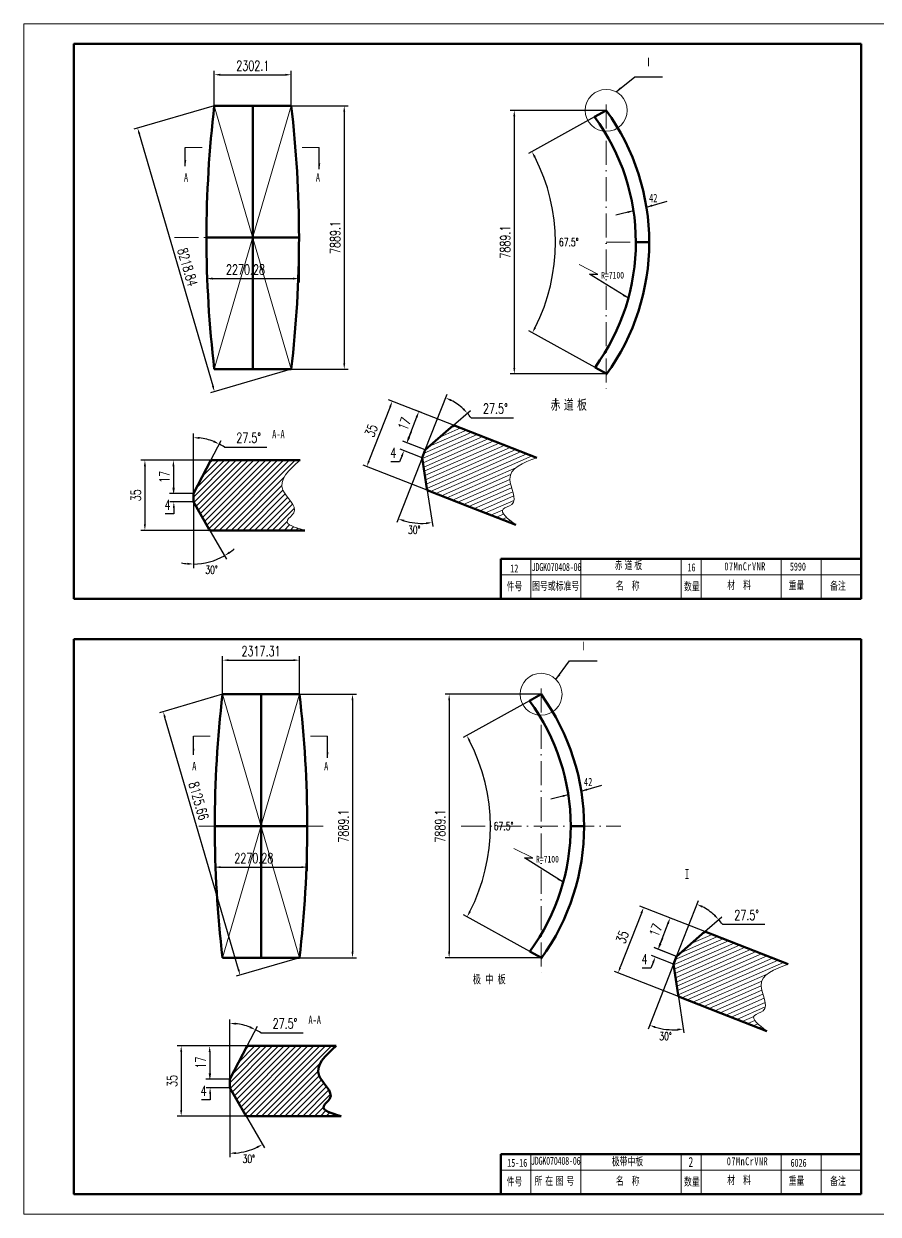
# Model space of a CAD drawing. Header units: inches. Extents: x 0 to 1540, y 0 to 594.
# Drawn here: x 0 to 426, y 0 to 594 of the extents above; entities that cross this region are included whole.
import ezdxf

# ---------------------------------------------------------------- set-up
doc = ezdxf.new("R2010")
doc.units = ezdxf.units.IN
doc.header["$MEASUREMENT"] = 0
doc.linetypes.add('ACAD_ISO10W100', pattern=[18, 12, -3, 0, -3])
doc.layers.get('0').update_dxf_attribs({"lineweight": 18})
doc.layers.get('Defpoints').update_dxf_attribs({"lineweight": 18})
for name, color, linetype, lineweight in [('图层1', 170, 'Continuous', 50), ('图层2', 80, 'ACAD_ISO10W100', 18), ('图层3', 240, 'Continuous', 18), ('文字', 7, 'Continuous', 18), ('轮廓线', 170, 'Continuous', 50)]:
    doc.layers.add(name, color=color, linetype=linetype, lineweight=lineweight)
doc.styles.get("Standard").update_dxf_attribs({"font": 'txt.shx', "width": 0.7, "height": 5, "bigfont": 'gbcbig.shx'})
doc.styles.add('技术说明', font='txt.shx', dxfattribs={"width": 0.7, "height": 5, "bigfont": 'gbcbig.shx'})
doc.styles.add('技术说明文字', font='txt.shx', dxfattribs={"width": 0.7, "height": 4})
doc.dimstyles.new('副本 ISO-25', dxfattribs={"dimtxt": 4, "dimasz": 3, "dimexe": 2, "dimexo": 0, "dimgap": 1, "dimtad": 2, "dimtih": 1, "dimtoh": 1, "dimdsep": 46, "dimtxsty": '技术说明文字', "dimcen": 0, "dimadec": 0, "dimazin": 0, "dimtfac": 1, "dimtmove": 0, "dimatfit": 3, "dimfxl": 0, "dimarcsym": 0})
doc.dimstyles.new('副本 Standard', dxfattribs={"dimtxt": 4, "dimasz": 3, "dimexe": 2, "dimexo": 0, "dimgap": 2, "dimtad": 1, "dimtoh": 1, "dimdec": 0, "dimzin": 0, "dimdsep": 46, "dimtxsty": 'Standard', "dimcen": 0, "dimadec": 0, "dimazin": 0, "dimtfac": 1, "dimtdec": 0, "dimtofl": 0, "dimtmove": 0, "dimatfit": 3, "dimfxl": 0, "dimtolj": 1, "dimtzin": 0, "dimarcsym": 0})

# ---------------------------------------------------------------- blocks, each defined once
blk = doc.blocks.new('*D1')
at = {"color": 0, "lineweight": -2}
for p, q in [((95.1, 553.12), (95.1, 570.59)), ((133.47, 553.12), (133.47, 570.59)), ((98.1, 568.59), (130.47, 568.59))]:
    blk.add_line(p, q, dxfattribs=at)
at = {"color": 0}
for points in [[(98.1, 569.09), (98.1, 568.09), (95.1, 568.59)], [(130.47, 569.09), (130.47, 568.09), (133.47, 568.59)]]:
    blk.add_solid(points, dxfattribs=at)
at = {"layer": 'Defpoints', "color": 0}
for p in [(133.47, 568.59), (95.1, 553.12), (133.47, 553.12)]:
    blk.add_point(p, dxfattribs=at)
at = {"color": 0, "insert": (114.28, 573.09), "char_height": 5, "attachment_point": 5}
blk.add_mtext('\\A1;2302.1', dxfattribs=at)
blk = doc.blocks.new('*D2')
at = {"color": 0, "lineweight": -2}
for p, q in [((91.2, 487.37), (91.2, 464.86)), ((137.37, 487.37), (137.37, 464.86)), ((94.2, 466.86), (134.37, 466.86))]:
    blk.add_line(p, q, dxfattribs=at)
at = {"color": 0}
for points in [[(94.2, 467.36), (94.2, 466.36), (91.2, 466.86)], [(134.37, 467.36), (134.37, 466.36), (137.37, 466.86)]]:
    blk.add_solid(points, dxfattribs=at)
at = {"layer": 'Defpoints', "color": 0}
for p in [(91.2, 487.37), (137.37, 487.37), (137.37, 466.86)]:
    blk.add_point(p, dxfattribs=at)
at = {"color": 0, "insert": (110.68, 471.36), "char_height": 5, "attachment_point": 5}
blk.add_mtext('\\A1;2270.28', dxfattribs=at)
blk = doc.blocks.new('*D3')
at = {"color": 0, "lineweight": -2}
for p, q in [((133.47, 553.12), (161.95, 553.12)), ((159.95, 550.12), (159.95, 424.63)), ((133.47, 421.63), (161.95, 421.63))]:
    blk.add_line(p, q, dxfattribs=at)
at = {"color": 0}
for points in [[(159.45, 550.12), (160.45, 550.12), (159.95, 553.12)], [(159.45, 424.63), (160.45, 424.63), (159.95, 421.63)]]:
    blk.add_solid(points, dxfattribs=at)
at = {"layer": 'Defpoints', "color": 0}
for p in [(133.47, 553.12), (133.47, 421.63), (159.95, 421.63)]:
    blk.add_point(p, dxfattribs=at)
at = {"color": 0, "insert": (155.45, 487.37), "char_height": 5, "attachment_point": 5, "rotation": 90}
blk.add_mtext('\\A1;7889.1', dxfattribs=at)
blk = doc.blocks.new('*D4')
at = {"color": 0, "lineweight": -2}
for p, q in [((95.1, 553.12), (54.89, 541.38)), ((57.65, 539.06), (94.34, 413.34)), ((133.47, 421.63), (93.26, 409.9))]:
    blk.add_line(p, q, dxfattribs=at)
at = {"color": 0}
for points in [[(58.13, 539.2), (57.17, 538.92), (56.81, 541.94)], [(94.82, 413.48), (93.86, 413.2), (95.18, 410.46)]]:
    blk.add_solid(points, dxfattribs=at)
at = {"layer": 'Defpoints', "color": 0}
for p in [(95.1, 553.12), (133.47, 421.63), (95.18, 410.46)]:
    blk.add_point(p, dxfattribs=at)
at = {"color": 0, "insert": (81.74, 472.59), "char_height": 5, "attachment_point": 5, "rotation": 286.26765}
blk.add_mtext('\\A1;8218.84', dxfattribs=at)
blk = doc.blocks.new('*D5')
at = {"color": 0, "lineweight": -2}
for p, q in [((284.88, 547.58), (251.87, 529.26)), ((285.12, 422.55), (252.04, 440.74))]:
    blk.add_line(p, q, dxfattribs=at)
blk.add_arc((171.89, 484.85), 93.49, 333.0188, 27.20217, dxfattribs=at)
at = {"color": 0}
for points in [[(254.59, 527.35), (255.48, 527.82), (253.62, 530.23)], [(255.64, 442.2), (254.76, 442.67), (253.8, 439.78)]]:
    blk.add_solid(points, dxfattribs=at)
at = {"layer": 'Defpoints', "color": 0}
for p in [(284.88, 547.58), (290.7, 550.82), (264.08, 469.36), (285.12, 422.55), (290.96, 419.33)]:
    blk.add_point(p, dxfattribs=at)
at = {"color": 0, "insert": (271.98, 485.04), "char_height": 4, "attachment_point": 5, "style": '技术说明文字'}
blk.add_mtext('67.5°', dxfattribs=at)
blk = doc.blocks.new('*D6')
at = {"color": 0, "lineweight": -2}
for p, q in [((290.7, 550.82), (242.82, 550.82)), ((244.82, 547.82), (244.82, 422.33)), ((290.96, 419.33), (242.82, 419.33))]:
    blk.add_line(p, q, dxfattribs=at)
at = {"color": 0}
for points in [[(244.32, 547.82), (245.32, 547.82), (244.82, 550.82)], [(244.32, 422.33), (245.32, 422.33), (244.82, 419.33)]]:
    blk.add_solid(points, dxfattribs=at)
at = {"layer": 'Defpoints', "color": 0}
for p in [(290.7, 550.82), (244.82, 419.33), (290.96, 419.33)]:
    blk.add_point(p, dxfattribs=at)
at = {"color": 0, "insert": (240.32, 485.08), "char_height": 5, "attachment_point": 5, "rotation": 90}
blk.add_mtext('\\A1;7889.1', dxfattribs=at)
blk = doc.blocks.new('*D7')
at = {"color": 0, "lineweight": -2}
for p, q in [((93.32, 376.24), (58.45, 376.24)), ((60.45, 373.24), (60.45, 344.24)), ((92.83, 341.24), (58.45, 341.24))]:
    blk.add_line(p, q, dxfattribs=at)
at = {"color": 0}
for points in [[(59.95, 373.24), (60.95, 373.24), (60.45, 376.24)], [(59.95, 344.24), (60.95, 344.24), (60.45, 341.24)]]:
    blk.add_solid(points, dxfattribs=at)
at = {"layer": 'Defpoints', "color": 0}
for p in [(93.32, 376.24), (60.45, 341.24), (92.83, 341.24)]:
    blk.add_point(p, dxfattribs=at)
at = {"color": 0, "insert": (55.95, 358.74), "char_height": 5, "attachment_point": 5, "rotation": 90}
blk.add_mtext('\\A1;35', dxfattribs=at)
blk = doc.blocks.new('*D8')
at = {"color": 0, "lineweight": -2}
for p, q in [((74.88, 362.57), (74.88, 365.57)), ((84.65, 359.57), (72.88, 359.57)), ((84.65, 355.41), (72.88, 355.41)), ((74.88, 352.41), (74.88, 349.41)), ((74.88, 349.41), (70.54, 349.41))]:
    blk.add_line(p, q, dxfattribs=at)
at = {"color": 0}
for points in [[(74.38, 362.57), (75.38, 362.57), (74.88, 359.57)], [(74.38, 352.41), (75.38, 352.41), (74.88, 355.41)]]:
    blk.add_solid(points, dxfattribs=at)
at = {"layer": 'Defpoints', "color": 0}
for p in [(84.65, 359.57), (74.88, 355.41), (84.65, 355.41)]:
    blk.add_point(p, dxfattribs=at)
at = {"color": 0, "insert": (71.71, 353.91), "char_height": 5, "attachment_point": 5}
blk.add_mtext('\\A1;4', dxfattribs=at)
blk = doc.blocks.new('*D9')
at = {"color": 0, "lineweight": -2}
for p, q in [((76.06, 376.24), (72.67, 376.24)), ((74.67, 373.24), (74.67, 362.57)), ((84.65, 359.57), (72.67, 359.57))]:
    blk.add_line(p, q, dxfattribs=at)
at = {"color": 0}
for points in [[(74.17, 373.24), (75.17, 373.24), (74.67, 376.24)], [(74.17, 362.57), (75.17, 362.57), (74.67, 359.57)]]:
    blk.add_solid(points, dxfattribs=at)
at = {"layer": 'Defpoints', "color": 0}
for p in [(76.06, 376.24), (74.67, 359.57), (84.65, 359.57)]:
    blk.add_point(p, dxfattribs=at)
at = {"color": 0, "insert": (70.17, 367.91), "char_height": 5, "attachment_point": 5, "rotation": 90}
blk.add_mtext('\\A1;17', dxfattribs=at)
blk = doc.blocks.new('*D10')
at = {"color": 0, "lineweight": -2}
for p, q in [((84.65, 359.57), (84.65, 389.49)), ((93.32, 376.24), (98.46, 386.11)), ((100.12, 382.81), (121.33, 382.81))]:
    blk.add_line(p, q, dxfattribs=at)
for start, end in [(68.66138, 83.83862), (56.33862, 62.5)]:
    blk.add_arc((84.65, 359.57), 27.91, start, end, dxfattribs=at)
at = {"color": 0}
for points in [[(87.62, 386.83), (87.67, 387.82), (84.65, 387.49)], [(95.01, 386.03), (94.6, 385.12), (97.54, 384.33)]]:
    blk.add_solid(points, dxfattribs=at)
at = {"layer": 'Defpoints', "color": 0}
for p in [(89.09, 387.13), (93.32, 376.24), (84.65, 359.57), (84.65, 359.57), (84.65, 355.41)]:
    blk.add_point(p, dxfattribs=at)
at = {"color": 0, "insert": (112.23, 387.44), "char_height": 5, "attachment_point": 5}
blk.add_mtext('\\A1;27.5°', dxfattribs=at)
blk = doc.blocks.new('*D12')
at = {"color": 0, "lineweight": -2}
for p, q in [((214.55, 393.71), (182.08, 406.42)), ((182.85, 402.89), (172.28, 375.89)), ((201.34, 361.3), (169.33, 373.82))]:
    blk.add_line(p, q, dxfattribs=at)
at = {"color": 0}
for points in [[(182.38, 403.08), (183.31, 402.71), (183.94, 405.69)], [(171.82, 376.07), (172.75, 375.7), (171.19, 373.09)]]:
    blk.add_solid(points, dxfattribs=at)
at = {"layer": 'Defpoints', "color": 0}
for p in [(214.55, 393.71), (171.19, 373.09), (201.34, 361.3)]:
    blk.add_point(p, dxfattribs=at)
at = {"color": 0, "insert": (173.38, 391.03), "char_height": 5, "attachment_point": 5, "rotation": 68.63534}
blk.add_mtext('\\A1;35', dxfattribs=at)
blk = doc.blocks.new('*D13')
at = {"color": 0, "lineweight": -2}
for p, q in [((192.4, 387.71), (193.49, 390.5)), ((198.88, 377.47), (187.92, 381.76)), ((200.4, 381.35), (189.44, 385.64)), ((187.6, 375.44), (183.27, 375.44)), ((188.69, 378.24), (187.6, 375.44))]:
    blk.add_line(p, q, dxfattribs=at)
at = {"color": 0}
for points in [[(191.93, 387.89), (192.86, 387.52), (191.3, 384.91)], [(188.23, 378.42), (189.16, 378.06), (189.78, 381.03)]]:
    blk.add_solid(points, dxfattribs=at)
at = {"layer": 'Defpoints', "color": 0}
for p in [(189.78, 381.03), (200.4, 381.35), (198.88, 377.47)]:
    blk.add_point(p, dxfattribs=at)
at = {"color": 0, "insert": (184.43, 379.94), "char_height": 5, "attachment_point": 5}
blk.add_mtext('\\A1;4', dxfattribs=at)
blk = doc.blocks.new('*D11')
at = {"color": 0, "lineweight": -2}
for p, q in [((198.47, 400), (195.32, 401.24)), ((196.09, 397.72), (192.2, 387.78)), ((200.4, 381.35), (189.25, 385.72))]:
    blk.add_line(p, q, dxfattribs=at)
at = {"color": 0}
for points in [[(195.62, 397.9), (196.55, 397.53), (197.18, 400.51)], [(191.74, 387.96), (192.67, 387.6), (191.11, 384.99)]]:
    blk.add_solid(points, dxfattribs=at)
at = {"layer": 'Defpoints', "color": 0}
for p in [(198.47, 400), (191.11, 384.99), (200.4, 381.35)]:
    blk.add_point(p, dxfattribs=at)
at = {"color": 0, "insert": (189.95, 394.39), "char_height": 5, "attachment_point": 5, "rotation": 68.63534}
blk.add_mtext('\\A1;17', dxfattribs=at)
blk = doc.blocks.new('*D14')
at = {"color": 0, "lineweight": -2}
for p, q in [((200.4, 381.35), (211.3, 409.21)), ((214.55, 393.71), (222.93, 401.03)), ((223.27, 397.35), (244.49, 397.35))]:
    blk.add_line(p, q, dxfattribs=at)
for start, end in [(47.29672, 62.47396), (34.97396, 41.13534)]:
    blk.add_arc((200.4, 381.35), 27.91, start, end, dxfattribs=at)
at = {"color": 0}
for points in [[(213.09, 405.65), (213.51, 406.56), (210.57, 407.35)], [(219.69, 402.21), (218.97, 401.51), (221.42, 399.71)]]:
    blk.add_solid(points, dxfattribs=at)
at = {"layer": 'Defpoints', "color": 0}
for p in [(214.58, 405.39), (214.55, 393.71), (200.4, 381.35), (200.4, 381.35), (198.88, 377.47)]:
    blk.add_point(p, dxfattribs=at)
at = {"color": 0, "insert": (235.38, 401.99), "char_height": 5, "attachment_point": 5}
blk.add_mtext('\\A1;27.5°', dxfattribs=at)
blk = doc.blocks.new('*D15')
at = {"color": 0, "lineweight": -2}
for p, q in [((198.88, 377.47), (186.23, 345.11)), ((201.21, 362.13), (204.1, 343.12))]:
    blk.add_line(p, q, dxfattribs=at)
blk.add_arc((198.88, 377.47), 32.75, 253.88606, 273.38461, dxfattribs=at)
at = {"color": 0}
for points in [[(189.64, 345.54), (189.96, 346.48), (186.95, 346.97)], [(200.77, 345.28), (200.87, 344.28), (203.8, 345.1)]]:
    blk.add_solid(points, dxfattribs=at)
at = {"layer": 'Defpoints', "color": 0}
for p in [(200.4, 381.35), (198.88, 377.47), (198.88, 377.47), (201.21, 362.13), (192.43, 345.37)]:
    blk.add_point(p, dxfattribs=at)
at = {"color": 0, "insert": (194.87, 341.47), "char_height": 4, "attachment_point": 5, "style": '技术说明文字'}
blk.add_mtext('30°', dxfattribs=at)
blk = doc.blocks.new('*D18')
at = {"color": 0, "lineweight": -2}
for p, q in [((95.32, 193.68), (95.32, 171.17)), ((141.49, 193.68), (141.49, 171.17)), ((98.32, 173.17), (138.49, 173.17))]:
    blk.add_line(p, q, dxfattribs=at)
at = {"color": 0}
for points in [[(98.32, 173.67), (98.32, 172.67), (95.32, 173.17)], [(138.49, 173.67), (138.49, 172.67), (141.49, 173.17)]]:
    blk.add_solid(points, dxfattribs=at)
at = {"layer": 'Defpoints', "color": 0}
for p in [(95.32, 193.68), (141.49, 193.68), (141.49, 173.17)]:
    blk.add_point(p, dxfattribs=at)
at = {"color": 0, "insert": (114.81, 177.67), "char_height": 5, "attachment_point": 5}
blk.add_mtext('\\A1;2270.28', dxfattribs=at)
blk = doc.blocks.new('*D19')
at = {"color": 0, "lineweight": -2}
for p, q in [((137.59, 259.42), (166.07, 259.42)), ((164.07, 256.42), (164.07, 130.94)), ((137.59, 127.94), (166.07, 127.94))]:
    blk.add_line(p, q, dxfattribs=at)
at = {"color": 0}
for points in [[(163.57, 256.42), (164.57, 256.42), (164.07, 259.42)], [(163.57, 130.94), (164.57, 130.94), (164.07, 127.94)]]:
    blk.add_solid(points, dxfattribs=at)
at = {"layer": 'Defpoints', "color": 0}
for p in [(137.59, 259.42), (137.59, 127.94), (164.07, 127.94)]:
    blk.add_point(p, dxfattribs=at)
at = {"color": 0, "insert": (159.57, 193.68), "char_height": 5, "attachment_point": 5, "rotation": 90}
blk.add_mtext('\\A1;7889.1', dxfattribs=at)
blk = doc.blocks.new('*D20')
at = {"color": 0, "lineweight": -2}
for p, q in [((252.36, 256.18), (219.36, 237.86)), ((252.61, 131.15), (219.53, 149.35))]:
    blk.add_line(p, q, dxfattribs=at)
blk.add_arc((139.38, 193.45), 93.49, 333.0188, 27.20217, dxfattribs=at)
at = {"color": 0}
for points in [[(222.08, 235.95), (222.97, 236.42), (221.11, 238.83)], [(223.13, 150.8), (222.25, 151.27), (221.28, 148.38)]]:
    blk.add_solid(points, dxfattribs=at)
at = {"layer": 'Defpoints', "color": 0}
for p in [(252.36, 256.18), (258.19, 259.42), (231.57, 177.97), (252.61, 131.15), (258.45, 127.94)]:
    blk.add_point(p, dxfattribs=at)
at = {"color": 0, "insert": (239.47, 193.64), "char_height": 4, "attachment_point": 5, "style": '技术说明文字'}
blk.add_mtext('67.5°', dxfattribs=at)
blk = doc.blocks.new('*D21')
at = {"color": 0, "lineweight": -2}
for p, q in [((258.19, 259.42), (210.31, 259.42)), ((212.31, 256.42), (212.31, 130.94)), ((258.45, 127.94), (210.31, 127.94))]:
    blk.add_line(p, q, dxfattribs=at)
at = {"color": 0}
for points in [[(211.81, 256.42), (212.81, 256.42), (212.31, 259.42)], [(211.81, 130.94), (212.81, 130.94), (212.31, 127.94)]]:
    blk.add_solid(points, dxfattribs=at)
at = {"layer": 'Defpoints', "color": 0}
for p in [(258.19, 259.42), (212.31, 127.94), (258.45, 127.94)]:
    blk.add_point(p, dxfattribs=at)
at = {"color": 0, "insert": (207.81, 193.68), "char_height": 5, "attachment_point": 5, "rotation": 90}
blk.add_mtext('\\A1;7889.1', dxfattribs=at)
blk = doc.blocks.new('*D22')
at = {"color": 0, "lineweight": -2}
for p, q in [((111.43, 83.96), (76.56, 83.96)), ((78.56, 80.96), (78.56, 51.96)), ((110.94, 48.96), (76.56, 48.96))]:
    blk.add_line(p, q, dxfattribs=at)
at = {"color": 0}
for points in [[(78.06, 80.96), (79.06, 80.96), (78.56, 83.96)], [(78.06, 51.96), (79.06, 51.96), (78.56, 48.96)]]:
    blk.add_solid(points, dxfattribs=at)
at = {"layer": 'Defpoints', "color": 0}
for p in [(111.43, 83.96), (78.56, 48.96), (110.94, 48.96)]:
    blk.add_point(p, dxfattribs=at)
at = {"color": 0, "insert": (74.06, 66.46), "char_height": 5, "attachment_point": 5, "rotation": 90}
blk.add_mtext('\\A1;35', dxfattribs=at)
blk = doc.blocks.new('*D23')
at = {"color": 0, "lineweight": -2}
for p, q in [((92.99, 70.3), (92.99, 73.3)), ((102.76, 67.3), (90.99, 67.3)), ((102.76, 63.13), (90.99, 63.13)), ((92.99, 60.13), (92.99, 57.13)), ((92.99, 57.13), (88.65, 57.13))]:
    blk.add_line(p, q, dxfattribs=at)
at = {"color": 0}
for points in [[(92.49, 70.3), (93.49, 70.3), (92.99, 67.3)], [(92.49, 60.13), (93.49, 60.13), (92.99, 63.13)]]:
    blk.add_solid(points, dxfattribs=at)
at = {"layer": 'Defpoints', "color": 0}
for p in [(102.76, 67.3), (92.99, 63.13), (102.76, 63.13)]:
    blk.add_point(p, dxfattribs=at)
at = {"color": 0, "insert": (89.82, 61.63), "char_height": 5, "attachment_point": 5}
blk.add_mtext('\\A1;4', dxfattribs=at)
blk = doc.blocks.new('*D16')
at = {"color": 0, "lineweight": -2}
for p, q in [((94.16, 83.96), (90.78, 83.96)), ((92.78, 80.96), (92.78, 70.3)), ((102.76, 67.3), (90.78, 67.3))]:
    blk.add_line(p, q, dxfattribs=at)
at = {"color": 0}
for points in [[(92.28, 80.96), (93.28, 80.96), (92.78, 83.96)], [(92.28, 70.3), (93.28, 70.3), (92.78, 67.3)]]:
    blk.add_solid(points, dxfattribs=at)
at = {"layer": 'Defpoints', "color": 0}
for p in [(94.16, 83.96), (92.78, 67.3), (102.76, 67.3)]:
    blk.add_point(p, dxfattribs=at)
at = {"color": 0, "insert": (88.28, 75.63), "char_height": 5, "attachment_point": 5, "rotation": 90}
blk.add_mtext('\\A1;17', dxfattribs=at)
blk = doc.blocks.new('*D24')
at = {"color": 0, "lineweight": -2}
for p, q in [((102.76, 67.3), (102.76, 97.21)), ((111.43, 83.96), (116.57, 93.83)), ((118.23, 90.53), (139.44, 90.53))]:
    blk.add_line(p, q, dxfattribs=at)
for start, end in [(68.66138, 83.83862), (56.33862, 62.5)]:
    blk.add_arc((102.76, 67.3), 27.91, start, end, dxfattribs=at)
at = {"color": 0}
for points in [[(105.73, 94.55), (105.78, 95.55), (102.76, 95.21)], [(113.12, 93.75), (112.71, 92.84), (115.64, 92.05)]]:
    blk.add_solid(points, dxfattribs=at)
at = {"layer": 'Defpoints', "color": 0}
for p in [(107.2, 94.85), (111.43, 83.96), (102.76, 67.3), (102.76, 67.3), (102.76, 63.13)]:
    blk.add_point(p, dxfattribs=at)
at = {"color": 0, "insert": (130.33, 95.17), "char_height": 5, "attachment_point": 5}
blk.add_mtext('\\A1;27.5°', dxfattribs=at)
blk = doc.blocks.new('*D25')
at = {"color": 0, "lineweight": -2}
for p, q in [((102.76, 63.13), (102.76, 28.38)), ((110.52, 49.69), (120.13, 33.04))]:
    blk.add_line(p, q, dxfattribs=at)
blk.add_arc((102.76, 63.13), 32.75, 275.25073, 294.74927, dxfattribs=at)
at = {"color": 0}
for points in [[(105.78, 30.02), (105.73, 31.02), (102.76, 30.38)], [(116.24, 33.83), (116.7, 32.95), (119.13, 34.77)]]:
    blk.add_solid(points, dxfattribs=at)
at = {"layer": 'Defpoints', "color": 0}
for p in [(102.76, 67.3), (102.76, 63.13), (102.76, 63.13), (110.52, 49.69), (108.44, 30.88)]:
    blk.add_point(p, dxfattribs=at)
at = {"color": 0, "insert": (112.28, 27.57), "char_height": 4, "attachment_point": 5, "style": '技术说明文字'}
blk.add_mtext('30°', dxfattribs=at)
blk = doc.blocks.new('*D26')
at = {"color": 0, "lineweight": -2}
for p, q in [((308.28, 150.19), (297.71, 123.19)), ((339.98, 141.01), (307.51, 153.72)), ((326.77, 108.6), (294.76, 121.12))]:
    blk.add_line(p, q, dxfattribs=at)
at = {"color": 0}
for points in [[(307.81, 150.38), (308.74, 150.01), (309.37, 152.99)], [(297.25, 123.37), (298.18, 123), (296.62, 120.39)]]:
    blk.add_solid(points, dxfattribs=at)
at = {"layer": 'Defpoints', "color": 0}
for p in [(339.98, 141.01), (296.62, 120.39), (326.77, 108.6)]:
    blk.add_point(p, dxfattribs=at)
at = {"color": 0, "insert": (298.8, 138.33), "char_height": 5, "attachment_point": 5, "rotation": 68.63534}
blk.add_mtext('\\A1;35', dxfattribs=at)
blk = doc.blocks.new('*D27')
at = {"color": 0, "lineweight": -2}
for p, q in [((317.82, 135.01), (318.92, 137.8)), ((325.83, 128.65), (314.87, 132.94)), ((314.12, 125.54), (313.03, 122.74)), ((324.31, 124.77), (313.35, 129.06)), ((313.03, 122.74), (308.69, 122.74))]:
    blk.add_line(p, q, dxfattribs=at)
at = {"color": 0}
for points in [[(317.36, 135.19), (318.29, 134.82), (316.73, 132.21)], [(313.65, 125.72), (314.59, 125.36), (315.21, 128.33)]]:
    blk.add_solid(points, dxfattribs=at)
at = {"layer": 'Defpoints', "color": 0}
for p in [(315.21, 128.33), (324.31, 124.77), (325.83, 128.65)]:
    blk.add_point(p, dxfattribs=at)
at = {"color": 0, "insert": (309.86, 127.24), "char_height": 5, "attachment_point": 5}
blk.add_mtext('\\A1;4', dxfattribs=at)
blk = doc.blocks.new('*D17')
at = {"color": 0, "lineweight": -2}
for p, q in [((323.9, 147.3), (320.75, 148.54)), ((321.52, 145.02), (317.63, 135.08)), ((325.83, 128.65), (314.67, 133.02))]:
    blk.add_line(p, q, dxfattribs=at)
at = {"color": 0}
for points in [[(321.05, 145.2), (321.98, 144.83), (322.61, 147.81)], [(317.16, 135.26), (318.1, 134.9), (316.54, 132.29)]]:
    blk.add_solid(points, dxfattribs=at)
at = {"layer": 'Defpoints', "color": 0}
for p in [(323.9, 147.3), (316.54, 132.29), (325.83, 128.65)]:
    blk.add_point(p, dxfattribs=at)
at = {"color": 0, "insert": (315.38, 141.69), "char_height": 5, "attachment_point": 5, "rotation": 68.63534}
blk.add_mtext('\\A1;17', dxfattribs=at)
blk = doc.blocks.new('*D28')
at = {"color": 0, "lineweight": -2}
for p, q in [((325.83, 128.65), (336.73, 156.51)), ((339.98, 141.01), (348.36, 148.33)), ((348.7, 144.65), (369.92, 144.65))]:
    blk.add_line(p, q, dxfattribs=at)
for start, end in [(47.29672, 62.47396), (34.97396, 41.13534)]:
    blk.add_arc((325.83, 128.65), 27.91, start, end, dxfattribs=at)
at = {"color": 0}
for points in [[(338.52, 152.95), (338.94, 153.86), (336, 154.64)], [(345.12, 149.51), (344.4, 148.81), (346.85, 147.01)]]:
    blk.add_solid(points, dxfattribs=at)
at = {"layer": 'Defpoints', "color": 0}
for p in [(340.01, 152.69), (339.98, 141.01), (324.31, 124.77), (325.83, 128.65), (325.83, 128.65)]:
    blk.add_point(p, dxfattribs=at)
at = {"color": 0, "insert": (360.81, 149.29), "char_height": 5, "attachment_point": 5}
blk.add_mtext('\\A1;27.5°', dxfattribs=at)
blk = doc.blocks.new('*D29')
at = {"color": 0, "lineweight": -2}
for p, q in [((324.31, 124.77), (311.65, 92.41)), ((326.64, 109.43), (329.53, 90.42))]:
    blk.add_line(p, q, dxfattribs=at)
blk.add_arc((324.31, 124.77), 32.75, 253.88606, 273.38461, dxfattribs=at)
at = {"color": 0}
for points in [[(315.06, 92.84), (315.38, 93.78), (312.38, 94.27)], [(326.19, 92.58), (326.3, 91.58), (329.23, 92.4)]]:
    blk.add_solid(points, dxfattribs=at)
at = {"layer": 'Defpoints', "color": 0}
for p in [(324.31, 124.77), (324.31, 124.77), (325.83, 128.65), (326.64, 109.43), (317.86, 92.67)]:
    blk.add_point(p, dxfattribs=at)
at = {"color": 0, "insert": (320.3, 88.77), "char_height": 4, "attachment_point": 5, "style": '技术说明文字'}
blk.add_mtext('30°', dxfattribs=at)
blk = doc.blocks.new('*D30')
at = {"color": 0, "lineweight": -2}
for p, q in [((99.22, 259.42), (67.68, 250.22)), ((107.13, 122.17), (70.44, 247.9)), ((137.59, 127.94), (106.05, 118.73))]:
    blk.add_line(p, q, dxfattribs=at)
at = {"color": 0}
for points in [[(70.92, 248.04), (69.96, 247.76), (69.6, 250.78)], [(107.61, 122.31), (106.65, 122.03), (107.97, 119.29)]]:
    blk.add_solid(points, dxfattribs=at)
at = {"layer": 'Defpoints', "color": 0}
for p in [(99.22, 259.42), (69.6, 250.78), (137.59, 127.94)]:
    blk.add_point(p, dxfattribs=at)
at = {"color": 0, "insert": (87.29, 206.24), "char_height": 5, "attachment_point": 5, "rotation": 286.26765}
blk.add_mtext('\\A1;8125.66', dxfattribs=at)
blk = doc.blocks.new('*D61')
at = {"color": 0, "lineweight": -2}
for p, q in [((99.22, 259.42), (99.22, 278.46)), ((102.22, 276.46), (134.59, 276.46)), ((137.59, 259.42), (137.59, 278.46))]:
    blk.add_line(p, q, dxfattribs=at)
at = {"color": 0}
for points in [[(102.22, 276.96), (102.22, 275.96), (99.22, 276.46)], [(134.59, 276.96), (134.59, 275.96), (137.59, 276.46)]]:
    blk.add_solid(points, dxfattribs=at)
at = {"layer": 'Defpoints', "color": 0}
for p in [(137.59, 276.46), (99.22, 259.42), (137.59, 259.42)]:
    blk.add_point(p, dxfattribs=at)
at = {"color": 0, "insert": (118.41, 280.96), "char_height": 5, "attachment_point": 5}
blk.add_mtext('\\A1;2317.31', dxfattribs=at)
blk = doc.blocks.new('*D63')
at = {"color": 0, "lineweight": -2}
for p, q in [((84.65, 355.41), (84.65, 322.42)), ((92.41, 341.97), (101.14, 326.84))]:
    blk.add_line(p, q, dxfattribs=at)
for start, end in [(270, 300), (305.54845, 311.0969), (258.9031, 264.45155)]:
    blk.add_arc((84.65, 355.41), 30.99, start, end, dxfattribs=at)
at = {"color": 0}
for points in [[(102.94, 329.77), (102.4, 330.61), (100.14, 328.57)], [(81.68, 325.06), (81.63, 324.06), (84.65, 324.42)]]:
    blk.add_solid(points, dxfattribs=at)
at = {"layer": 'Defpoints', "color": 0}
for p in [(84.65, 359.57), (84.65, 355.41), (84.65, 355.41), (92.41, 341.97), (90.03, 324.89)]:
    blk.add_point(p, dxfattribs=at)
at = {"color": 0, "insert": (93.72, 321.55), "char_height": 4, "attachment_point": 5, "style": '技术说明文字'}
blk.add_mtext('30°', dxfattribs=at)

msp = doc.modelspace()

# ---------------------------------------------------------------- hatches: boundary and pattern name
at = {"layer": '图层3'}
h = msp.add_hatch(dxfattribs=at)
h.set_pattern_fill('ANSI31', color=256, scale=16.666667, angle=-21.364663, style=0)
h.set_pattern_definition([(23.63534, (-796.8576, 719.0373), (-0.8352378, 1.9085743), [])])
edge = h.paths.add_edge_path()
edge.add_line((214.554, 393.713), (200.403, 381.352))
edge.add_line((200.403, 381.352), (198.885, 377.472))
edge.add_line((198.885, 377.472), (201.214, 362.131))
edge.add_line((201.214, 362.131), (201.341, 361.299))
edge.add_line((201.341, 361.299), (222.544, 353.005))
edge.add_line((222.544, 353.005), (245.512, 344.02))
edge.add_spline(control_points=[(245.512, 344.02), (241.509, 347.071), (235.55, 351.612), (248.099, 354.535), (237.444, 370.553), (249.229, 374.948), (256.036, 377.486)], knot_values=[0, 0, 0, 0, 12.0108324, 17.8774689, 32.9715846, 53.6119425, 53.6119425, 53.6119425, 53.6119425], degree=3, periodic=0)
edge.add_line((256.036, 377.486), (214.554, 393.713))
h = msp.add_hatch(dxfattribs=at)
h.set_pattern_fill('ANSI31', color=256, scale=16.666667, style=0)
h.set_pattern_definition([(45, (-967.1003, 310.7502), (-1.473139, 1.473139), [])])
edge = h.paths.add_edge_path()
edge.add_spline(control_points=[(140.258, 341.242), (135.418, 342.624), (128.215, 344.683), (138.837, 351.976), (123.078, 363.012), (132.452, 371.398), (137.867, 376.242)], knot_values=[0, 0, 0, 0, 12.0108324, 17.8774689, 32.9715846, 53.6119425, 53.6119425, 53.6119425, 53.6119425], degree=3, periodic=0)
edge.add_line((137.867, 376.242), (93.325, 376.242))
edge.add_line((93.325, 376.242), (84.648, 359.575))
edge.add_line((84.648, 359.575), (84.648, 355.408))
edge.add_line((84.648, 355.408), (92.407, 341.97))
edge.add_line((92.407, 341.97), (92.828, 341.242))
edge.add_line((92.828, 341.242), (115.596, 341.242))
edge.add_line((115.596, 341.242), (140.258, 341.242))
h = msp.add_hatch(dxfattribs=at)
h.set_pattern_fill('ANSI31', color=256, scale=16.666667, angle=-21.364663, style=0)
h.set_pattern_definition([(23.63534, (-671.4292, 466.337), (-0.8352378, 1.9085743), [])])
edge = h.paths.add_edge_path()
edge.add_line((339.983, 141.013), (325.831, 128.652))
edge.add_line((325.831, 128.652), (324.313, 124.772))
edge.add_line((324.313, 124.772), (326.643, 109.431))
edge.add_line((326.643, 109.431), (326.769, 108.599))
edge.add_line((326.769, 108.599), (347.973, 100.304))
edge.add_line((347.973, 100.304), (370.94, 91.32))
edge.add_spline(control_points=[(370.94, 91.32), (366.937, 94.371), (360.978, 98.912), (373.527, 101.835), (362.872, 117.853), (374.657, 122.247), (381.464, 124.786)], knot_values=[0, 0, 0, 0, 10.009027, 14.8978908, 27.4763205, 44.6766187, 44.6766187, 44.6766187, 44.6766187], degree=3, periodic=0)
edge.add_line((381.464, 124.786), (339.983, 141.013))
h = msp.add_hatch(dxfattribs=at)
h.set_pattern_fill('ANSI31', color=256, scale=16.666667, style=0)
h.set_pattern_definition([(45, (-948.992, 18.4717), (-1.473139, 1.473139), [])])
edge = h.paths.add_edge_path()
edge.add_line((111.433, 83.963), (102.757, 67.296))
edge.add_line((102.757, 67.296), (102.757, 63.13))
edge.add_line((102.757, 63.13), (110.515, 49.692))
edge.add_line((110.515, 49.692), (110.936, 48.963))
edge.add_line((110.936, 48.963), (133.704, 48.963))
edge.add_line((133.704, 48.963), (158.366, 48.963))
edge.add_spline(control_points=[(158.366, 48.963), (153.527, 50.346), (146.323, 52.404), (156.945, 59.698), (141.186, 70.734), (150.561, 79.119), (155.975, 83.963)], knot_values=[0, 0, 0, 0, 12.0108324, 17.8774689, 32.9715846, 53.6119425, 53.6119425, 53.6119425, 53.6119425], degree=3, periodic=0)
edge.add_line((155.975, 83.963), (111.433, 83.963))

# ---------------------------------------------------------------- linework, layer by layer
for p, q in [((95.097, 421.631), (133.466, 553.116)), ((95.097, 553.116), (133.466, 421.631)), ((80.578, 532.253), (88.973, 532.253)), ((138.936, 532.253), (147.495, 532.253)), ((286.555, 469.145), (277.189, 473.825)), ((253.053, 307), (253.053, 327)), ((278.053, 307), (278.053, 327)), ((328.053, 307), (328.053, 327)), ((338.053, 307), (338.053, 327)), ((378.053, 307), (378.053, 327)), ((398.053, 319), (398.053, 327)), ((398.053, 319), (238.053, 319)), ((398.053, 307), (398.053, 319)), ((398.053, 319), (418.053, 319)), ((99.221, 127.936), (137.59, 259.421)), ((99.221, 259.421), (137.59, 127.936)), ((84.702, 238.558), (93.097, 238.558)), ((143.06, 238.558), (151.62, 238.558)), ((254.043, 177.747), (244.677, 182.427)), ((253.053, 10), (253.053, 30)), ((278.053, 10), (278.053, 30)), ((328.053, 10), (328.053, 30)), ((338.053, 10), (338.053, 30)), ((378.053, 10), (378.053, 30)), ((398.053, 22), (398.053, 30)), ((398.053, 22), (238.053, 22)), ((398.053, 10), (398.053, 22)), ((398.053, 22), (418.053, 22))]:
    msp.add_line(p, q)
msp.add_lwpolyline([(0, 0), (841, 0), (841, 594), (0, 594)], close=True)
for centre in [(290.704, 550.819), (258.193, 259.421)]:
    msp.add_circle(centre, 10.469)
for points in [[(137.867, 376.242), (129.267, 361.346), (134.713, 350.007), (131.59, 346.246), (140.258, 341.242)], [(256.036, 377.486), (242.6, 366.747), (243.541, 354.204), (239.263, 351.838), (245.512, 344.02)], [(381.464, 124.786), (368.028, 114.046), (368.97, 101.503), (364.691, 99.138), (370.94, 91.32)]]:
    msp.add_spline(points, degree=3)
at = {"layer": '图层1'}
for p, q in [((418, 574), (418, 584)), ((418, 574), (418, 307)), ((133.466, 553.116), (95.097, 553.116)), ((114.281, 553.116), (114.281, 421.631)), ((290.704, 550.819), (284.875, 547.583)), ((91.196, 487.373), (137.367, 487.373)), ((95.097, 487.373), (133.466, 487.373)), ((312.155, 485.076), (305.488, 485.076)), ((290.957, 419.334), (285.117, 422.548)), ((133.466, 421.631), (95.097, 421.631)), ((200.403, 381.352), (214.554, 393.713)), ((214.554, 393.713), (256.036, 377.486)), ((200.403, 381.352), (198.885, 377.472)), ((84.648, 359.575), (93.325, 376.242)), ((93.325, 376.242), (137.867, 376.242)), ((201.214, 362.131), (198.885, 377.472)), ((84.648, 359.575), (84.648, 355.408)), ((201.214, 362.131), (201.341, 361.299)), ((222.544, 353.005), (201.341, 361.299)), ((92.407, 341.97), (84.648, 355.408)), ((222.544, 353.005), (245.512, 344.02)), ((92.407, 341.97), (92.828, 341.242)), ((115.596, 341.242), (92.828, 341.242)), ((115.596, 341.242), (140.258, 341.242)), ((238.053, 327), (418, 327)), ((50, 307), (25, 307)), ((418, 307), (50, 307)), ((50, 287), (25, 287)), ((418, 287), (50, 287)), ((418, 20), (418, 287)), ((137.59, 259.421), (99.221, 259.421)), ((118.405, 259.421), (118.405, 127.936)), ((258.193, 259.421), (252.364, 256.184)), ((95.32, 193.678), (141.491, 193.678)), ((99.221, 193.678), (137.59, 193.678)), ((279.643, 193.678), (272.977, 193.678)), ((325.831, 128.652), (339.983, 141.013)), ((339.983, 141.013), (381.464, 124.786)), ((258.446, 127.936), (252.605, 131.15)), ((137.59, 127.936), (99.221, 127.936)), ((325.831, 128.652), (324.313, 124.772)), ((326.643, 109.431), (324.313, 124.772)), ((326.643, 109.431), (326.769, 108.599)), ((347.973, 100.304), (326.769, 108.599)), ((347.973, 100.304), (370.94, 91.32)), ((102.757, 67.296), (111.433, 83.963)), ((111.433, 83.963), (155.975, 83.963)), ((102.757, 67.296), (102.757, 63.13)), ((110.515, 49.692), (102.757, 63.13)), ((110.515, 49.692), (110.936, 48.963)), ((133.704, 48.963), (110.936, 48.963)), ((133.704, 48.963), (158.366, 48.963)), ((238.053, 30), (418, 30)), ((418, 20), (418, 10))]:
    msp.add_line(p, q, dxfattribs=at)
for points in [[(418, 584), (25, 584), (25, 307)], [(25, 287), (25, 10), (418, 10)]]:
    msp.add_lwpolyline(points, dxfattribs=at)
for centre, radius, start, end in [((647.046, 487.373), 555.85, 173.207511, 186.792489), ((-418.483, 487.373), 555.85, 353.207511, 6.792489), ((199.877, 484.901), 105.611, 323.814295, 36.406676), ((200.149, 484.902), 112.006, 323.948261, 36.051739), ((651.17, 193.678), 555.85, 173.207511, 186.792489), ((-414.359, 193.678), 555.85, 353.207511, 6.792489), ((167.366, 193.503), 105.611, 323.814295, 36.406676), ((167.637, 193.504), 112.006, 323.948261, 36.051739)]:
    msp.add_arc(centre, radius, start, end, dxfattribs=at)
msp.add_spline([(155.975, 83.963), (147.375, 69.067), (152.821, 57.729), (149.698, 53.968), (158.366, 48.963)], degree=3, dxfattribs=at)
at = {"layer": '图层2'}
for p, q in [((290.704, 553.726), (290.704, 409.36)), ((75.248, 487.373), (137.367, 487.373)), ((290.704, 485.076), (312.154, 485.076)), ((258.193, 262.328), (258.193, 117.962)), ((87.346, 193.678), (149.465, 193.678)), ((218.356, 193.678), (298.029, 193.678))]:
    msp.add_line(p, q, dxfattribs=at)
at = {"layer": '轮廓线'}
for p, q in [((238.053, 307), (238.053, 327)), ((238.053, 10), (238.053, 30))]:
    msp.add_line(p, q, dxfattribs=at)

# ---------------------------------------------------------------- texts
at = {"attachment_point": 1}
for s, insert, char_height, width in [('{\\fSimSun|b0|i0|c134|p2;Ⅰ}', (309.779, 576.937), 4.16667, 5.60456), ('{\\fSimSun|b0|i0|c134|p2;A}', (79.921, 519.414), 4.16667, 11.30696), ('{\\fSimSun|b0|i0|c134|p2;A}', (145.768, 519.414), 4.16667, 11.30696), ('{\\fSimSun|b0|i0|c134|p2;42}', (312.108, 509.164), 4.16667, 9.56455), ('{\\fSimSun|b0|i0|c134|p2;R=7100}', (288.176, 470.225), 3.33333, 11.52755), ('{\\fSimSun|b0|i0|c134|p2;\\T1.35;赤道板}', (262.931, 406.453), 5, 218.38191), ('{\\fSimSun|b0|i0|c134|p2;Ⅰ}', (263.506, 407.193), 4.16667, 5.60456), ('{\\fSimSun|b0|i0|c134|p2;A-A}', (123.956, 391.347), 4.16667, 70.83213), ('{\\fSimSun|b0|i0|c134|p2;\\T0.95;JDGK070408-06}', (253.485, 324.955), 4, 38.63678), ('{\\fSimSun|b0|i0|c134|p2;\\T1.25;赤道板}', (294.928, 325.851), 4, 15.20471), ('{\\fSimSun|b0|i0|c134|p2;16}', (331.284, 324.783), 4, 4.56497), ('{\\fSimSun|b0|i0|c134|p2;5990}', (382.406, 325.168), 4, 9.99447), ('{\\fSimSun|b0|i0|c134|p2;Ⅰ}', (277.268, 285.539), 4.16667, 5.60456), ('{\\fSimSun|b0|i0|c134|p2;A}', (84.045, 225.718), 4.16667, 11.30696), ('{\\fSimSun|b0|i0|c134|p2;A}', (149.892, 225.718), 4.16667, 11.30696), ('{\\fSimSun|b0|i0|c134|p2;42}', (279.597, 217.766), 4.16667, 9.56455), ('{\\fSimSun|b0|i0|c134|p2;R=7100}', (255.664, 178.827), 3.33333, 11.52755), ('{\\fSimSun|b0|i0|c134|p2;I}', (329.856, 172.217), 5, 13.99426), ('{\\fSimSun|b0|i0|c134|p2;极 中 板}', (224.098, 119.307), 4.16667, 181.98493), ('{\\fSimSun|b0|i0|c134|p2;A-A}', (142.064, 99.069), 4.16667, 70.83213), ('{\\fSimSun|b0|i0|c134|p2;15-16}', (241.291, 27.635), 4, 9.9945), ('{\\fSimSun|b0|i0|c134|p2;\\T0.95;JDGK070408-06}', (253.134, 28.647), 4, 38.63678), ('{\\fSimSun|b0|i0|c134|p2;2}', (331.78, 28.555), 5, 3.70461), ('{\\fSimSun|b0|i0|c134|p2;6026}', (382.732, 27.658), 4, 6.59778)]:
    msp.add_mtext(s, dxfattribs=dict(at, insert=insert, char_height=char_height, width=width))
at = {"char_height": 4, "attachment_point": 1, "style": '技术说明'}
for s, insert, width in [('{\\fSimSun|b0|i0|c134|p2;12}', (242.834, 324.224), 6.71603), ('{\\fSimSun|b0|i0|c134|p2;件号}', (240.988, 315.305), 23.68178), ('\\pt28;{\\fSimSun|b0|i0|c134|p2;图号或标准号}', (253.716, 315.485), 23.68178), ('{\\fSimSun|b0|i0|c134|p2;名  称}', (295.53, 315.615), 16.18661), ('{\\fSimSun|b0|i0|c134|p2;数量}', (329.511, 315.235), 14.10431), ('{\\fSimSun|b0|i0|c134|p2;材  料}', (351.129, 315.994), 34.29004), ('{\\fSimSun|b0|i0|c134|p2;重量}', (381.747, 315.7), 34.29004), ('{\\fSimSun|b0|i0|c134|p2;备注}', (402.474, 315.531), 12.00903), ('{\\fSimSun|b0|i0|c134|p2;极带中板}', (293.498, 28.337), 16.18661), ('{\\fSimSun|b0|i0|c134|p2;件号}', (240.988, 18.305), 23.68178), ('\\pt28;{\\fSimSun|b0|i0|c134|p2;\\T1.35;所在图号}', (254.94, 18.621), 23.68178), ('{\\fSimSun|b0|i0|c134|p2;名  称}', (295.53, 18.615), 16.18661), ('{\\fSimSun|b0|i0|c134|p2;数量}', (329.511, 18.235), 14.10431), ('{\\fSimSun|b0|i0|c134|p2;材  料}', (351.129, 18.994), 34.29004), ('{\\fSimSun|b0|i0|c134|p2;重量}', (381.747, 18.7), 34.29004), ('{\\fSimSun|b0|i0|c134|p2;备注}', (402.474, 18.531), 12.00903)]:
    msp.add_mtext(s, dxfattribs=dict(at, insert=insert, width=width))
at = {"layer": '文字', "char_height": 4, "width": 18.53793, "attachment_point": 1, "style": '技术说明'}
for insert in [(349.699, 325.276), (350.895, 28.414)]:
    msp.add_mtext('{\\fSimSun|b0|i0|c134|p2;\\T1.15;07MnCrVNR}', dxfattribs=dict(at, insert=insert))

# ---------------------------------------------------------------- dimensions: what is measured, and where the dimension line sits
for base, p1, p2, text, picture, middle in [((133.466, 568.593), (95.097, 553.116), (133.466, 553.116), '2302.1', '*D1', (114.281, 573.093)), ((137.59, 276.463), (99.221, 259.421), (137.59, 259.421), '2317.31', '*D61', (118.405, 280.963))]:
    dim = msp.add_linear_dim(base=base, p1=p1, p2=p2, text=text, dimstyle='副本 Standard')
    dim.commit()
    dim.dimension.update_dxf_attribs({"geometry": picture, "text_midpoint": middle})
for base, p1, p2, angle, text, picture, middle in [((95.18, 410.459), (95.097, 553.116), (133.466, 421.631), 286.267651, '8218.84', '*D4', (77.419, 471.325)), ((69.6, 250.777), (137.59, 127.936), (99.221, 259.421), 106.267651, '8125.66', '*D30', (82.965, 204.977))]:
    dim = msp.add_linear_dim(base=base, p1=p1, p2=p2, angle=angle, text=text, dimstyle='副本 Standard')
    dim.commit()
    dim.dimension.update_dxf_attribs({"geometry": picture, "text_midpoint": middle, "dimtype": 161})
for base, p1, p2, picture, middle in [((159.949, 421.631), (133.466, 553.116), (133.466, 421.631), '*D3', (155.449, 487.373)), ((244.824, 419.334), (290.704, 550.819), (290.957, 419.334), '*D6', (240.324, 485.077)), ((164.073, 127.936), (137.59, 259.421), (137.59, 127.936), '*D19', (159.573, 193.678)), ((212.313, 127.936), (258.193, 259.421), (258.446, 127.936), '*D21', (207.813, 193.678))]:
    dim = msp.add_linear_dim(base=base, p1=p1, p2=p2, angle=90, text='7889.1', dimstyle='副本 Standard')
    dim.commit()
    dim.dimension.update_dxf_attribs({"geometry": picture, "text_midpoint": middle})
for base, line1, line2, text, dimstyle, picture, middle in [((264.084, 469.364), ((290.957, 419.334), (285.117, 422.548)), ((290.704, 550.819), (284.875, 547.583)), '67.5°', '副本 ISO-25', '*D5', (271.981, 485.04)), ((214.582, 405.393), ((200.403, 381.352), (214.554, 393.713)), ((200.403, 381.352), (198.885, 377.472)), '27.5°', '副本 Standard', '*D14', (235.38, 401.989)), ((89.095, 387.129), ((84.648, 359.575), (93.325, 376.242)), ((84.648, 359.575), (84.648, 355.408)), '27.5°', '副本 Standard', '*D10', (112.226, 387.444)), ((231.573, 177.966), ((258.446, 127.936), (252.605, 131.15)), ((258.193, 259.421), (252.364, 256.184)), '67.5°', '副本 ISO-25', '*D20', (239.469, 193.642)), ((340.01, 152.693), ((325.831, 128.652), (339.983, 141.013)), ((325.831, 128.652), (324.313, 124.772)), '27.5°', '副本 Standard', '*D28', (360.809, 149.288)), ((107.203, 94.851), ((102.757, 67.296), (111.433, 83.963)), ((102.757, 67.296), (102.757, 63.13)), '27.5°', '副本 Standard', '*D24', (130.335, 95.165))]:
    dim = msp.add_angular_dim_2l(base=base, line1=line1, line2=line2, text=text, dimstyle=dimstyle)
    dim.commit()
    dim.dimension.update_dxf_attribs({"geometry": picture, "text_midpoint": middle})
for base, p1, p2, picture, middle in [((137.367, 466.864), (91.196, 487.373), (137.367, 487.373), '*D2', (110.682, 466.864)), ((141.491, 173.168), (95.32, 193.678), (141.491, 193.678), '*D18', (114.807, 173.168))]:
    dim = msp.add_linear_dim(base=base, p1=p1, p2=p2, text='2270.28', dimstyle='副本 Standard')
    dim.commit()
    dim.dimension.update_dxf_attribs({"geometry": picture, "text_midpoint": middle, "dimtype": 160})
for base, p1, p2, angle, picture, middle in [((171.192, 373.093), (214.554, 393.713), (201.341, 361.299), 68.635337, '*D12', (173.376, 391.03)), ((191.109, 384.988), (198.472, 400.004), (200.403, 381.352), 68.635337, '*D11', (189.954, 394.388)), ((189.785, 381.032), (200.403, 381.352), (198.885, 377.472), 68.635337, '*D13', (184.432, 379.944)), ((60.454, 341.242), (93.325, 376.242), (92.828, 341.242), 90, '*D7', (55.954, 358.742)), ((74.669, 359.575), (76.056, 376.242), (84.648, 359.575), 90, '*D9', (70.169, 367.908)), ((74.877, 355.408), (84.648, 359.575), (84.648, 355.408), 90, '*D8', (71.71, 353.908)), ((296.62, 120.393), (339.983, 141.013), (326.769, 108.599), 68.635337, '*D26', (298.804, 138.329)), ((316.537, 132.288), (323.9, 147.304), (325.831, 128.652), 68.635337, '*D17', (315.382, 141.688)), ((315.213, 128.331), (325.831, 128.652), (324.313, 124.772), 68.635337, '*D27', (309.861, 127.244)), ((78.562, 48.963), (111.433, 83.963), (110.936, 48.963), 90, '*D22', (74.062, 66.463)), ((92.777, 67.296), (94.164, 83.963), (102.757, 67.296), 90, '*D16', (88.277, 75.63)), ((92.985, 63.13), (102.757, 67.296), (102.757, 63.13), 90, '*D23', (89.819, 61.63))]:
    dim = msp.add_linear_dim(base=base, p1=p1, p2=p2, angle=angle, dimstyle='副本 Standard')
    dim.commit()
    dim.dimension.update_dxf_attribs({"geometry": picture, "text_midpoint": middle})
for base, line1, line2, picture, middle in [((192.432, 345.367), ((201.214, 362.131), (198.885, 377.472)), ((200.403, 381.352), (198.885, 377.472)), '*D15', (194.869, 341.467)), ((90.03, 324.888), ((92.407, 341.97), (84.648, 355.408)), ((84.648, 359.575), (84.648, 355.408)), '*D63', (93.721, 321.549)), ((317.86, 92.666), ((326.643, 109.431), (324.313, 124.772)), ((325.831, 128.652), (324.313, 124.772)), '*D29', (320.297, 88.767)), ((108.443, 30.88), ((110.515, 49.692), (102.757, 63.13)), ((102.757, 67.296), (102.757, 63.13)), '*D25', (112.284, 27.574))]:
    dim = msp.add_angular_dim_2l(base=base, line1=line1, line2=line2, dimstyle='副本 ISO-25')
    dim.commit()
    dim.dimension.update_dxf_attribs({"geometry": picture, "text_midpoint": middle})

# ---------------------------------------------------------------- leaders
for points in [[(295.59, 560.077), (304.922, 567.602), (318.746, 567.602)], [(301.751, 457.055), (282.412, 469.145), (286.555, 469.145)], [(265.577, 266.841), (272.41, 276.204), (286.235, 276.204)], [(269.239, 165.657), (249.901, 177.747), (254.043, 177.747)]]:
    msp.add_leader(points, dimstyle='副本 Standard', override={"dimgap": 2, "dimtad": 0})
for points in [[(80.578, 522.959), (80.578, 532.253)], [(147.495, 521.408), (147.495, 532.253)], [(310.768, 502.473), (321.097, 505.479)], [(304.302, 500.682), (295.514, 498.57)], [(84.702, 229.263), (84.702, 238.558)], [(151.62, 227.712), (151.62, 238.558)], [(278.256, 211.075), (288.585, 214.081)], [(271.791, 209.284), (263.003, 207.171)]]:
    msp.add_leader(points, dimstyle='副本 Standard')

doc.saveas('drawing.dxf')
